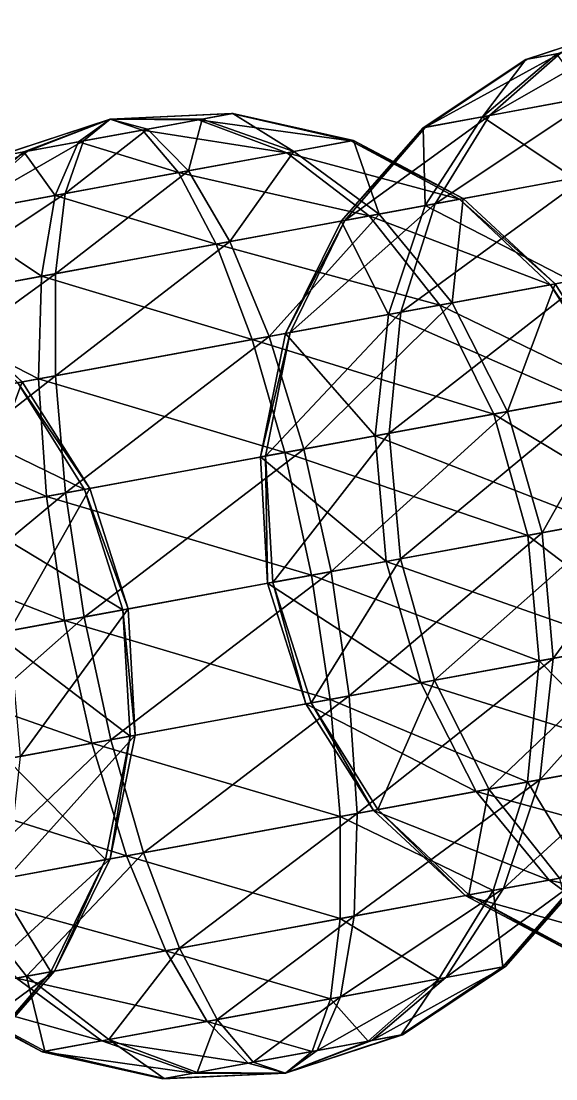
# Model space of a CAD drawing. Header units: metres. Extents: x -550 to 12, y -466 to 28.
# Drawn here: x -385.6 to -352.5, y -85.4 to -20 of the extents above; entities that cross this region are included whole.
import ezdxf

# ---------------------------------------------------------------- set-up
doc = ezdxf.new("R2010")
doc.units = ezdxf.units.M

msp = doc.modelspace()

# ---------------------------------------------------------------- linework, layer by layer
for points in [[(-352.48224, -21.998432, -1061.519), (-347.15402, -19.978275, -1066.8914), (-354.3854, -22.348743, -1065.0417), (-354.3853, -22.348644, -1065.0416)], [(-354.3854, -22.348743, -1065.0417), (-347.15402, -19.978275, -1066.8914), (-354.30133, -22.333267, -1069.06), (-354.30124, -22.333168, -1069.0599)], [(-354.30133, -22.333267, -1069.06), (-347.15402, -19.978275, -1066.8914), (-352.25256, -21.956154, -1072.4973), (-352.25247, -21.956055, -1072.4972)], [(-356.63354, -25.809912, -1077.7212), (-352.25256, -21.956154, -1072.4973), (-348.78806, -21.318447, -1074.4324), (-348.78796, -21.318348, -1074.4323)], [(-356.63354, -25.809912, -1077.7212), (-348.78806, -21.318447, -1074.4324), (-349.9406, -24.577957, -1081.4596), (-349.94052, -24.577858, -1081.4595)], [(-360.5915, -26.53844, -1071.0809), (-354.30133, -22.333267, -1069.06), (-352.25256, -21.956154, -1072.4973), (-352.25247, -21.956055, -1072.4972)], [(-360.5915, -26.53844, -1071.0809), (-352.25256, -21.956154, -1072.4973), (-356.63354, -25.809912, -1077.7212), (-356.63345, -25.809813, -1077.7211)], [(-350.54678, -24.689533, -1052.4883), (-352.48224, -21.998432, -1061.519), (-357.0773, -25.89159, -1056.5127), (-357.0772, -25.89149, -1056.5126)], [(-357.0773, -25.89159, -1056.5127), (-352.48224, -21.998432, -1061.519), (-354.3854, -22.348743, -1065.0417), (-354.3853, -22.348644, -1065.0416)], [(-360.7539, -26.568338, -1063.3181), (-354.3854, -22.348743, -1065.0417), (-354.30133, -22.333267, -1069.06), (-354.30124, -22.333168, -1069.0599)], [(-360.7539, -26.568338, -1063.3181), (-354.30133, -22.333267, -1069.06), (-360.5915, -26.53844, -1071.0809), (-360.5914, -26.538342, -1071.0808)], [(-357.0773, -25.89159, -1056.5127), (-354.3854, -22.348743, -1065.0417), (-360.7539, -26.568338, -1063.3181), (-360.7538, -26.56824, -1063.318)], [(-359.9984, -31.27693, -1082.207), (-356.63354, -25.809912, -1077.7212), (-349.9406, -24.577957, -1081.4596), (-349.94052, -24.577858, -1081.4595)], [(-359.9984, -31.27693, -1082.207), (-349.9406, -24.577957, -1081.4596), (-350.5332, -29.534683, -1087.4939), (-350.5331, -29.534584, -1087.4938)], [(-351.39044, -29.692474, -1046.5223), (-350.54678, -24.689533, -1052.4883), (-357.0773, -25.89159, -1056.5127), (-357.0772, -25.89149, -1056.5126)], [(-385.44513, -28.065838, -946.2947), (-380.1169, -26.045681, -951.66705), (-387.3483, -28.41615, -949.8174), (-387.3482, -28.41605, -949.81726)], [(-387.3483, -28.41615, -949.8174), (-380.1169, -26.045681, -951.66705), (-387.26422, -28.400673, -953.83575), (-387.26413, -28.400574, -953.83563)], [(-387.26422, -28.400673, -953.83575), (-380.1169, -26.045681, -951.66705), (-385.21545, -28.02356, -957.27295), (-385.21536, -28.02346, -957.2728)], [(-382.0647, -27.443607, -944.2115), (-380.1169, -26.045681, -951.66705), (-385.44513, -28.065838, -946.2947), (-385.44504, -28.065739, -946.29456)], [(-385.21545, -28.02356, -957.27295), (-380.1169, -26.045681, -951.66705), (-381.75095, -27.385853, -959.2081), (-381.75085, -27.385754, -959.208)], [(-378.11276, -26.716183, -944.126), (-380.1169, -26.045681, -951.66705), (-382.0647, -27.443607, -944.2115), (-382.0646, -27.443508, -944.21136)], [(-381.75095, -27.385853, -959.2081), (-380.1169, -26.045681, -951.66705), (-377.79898, -26.658428, -959.1226), (-377.7989, -26.658329, -959.1225)], [(-374.41855, -26.036198, -957.0394), (-380.1169, -26.045681, -951.66705), (-372.51538, -25.685886, -953.5167), (-372.5153, -25.685787, -953.5166)], [(-372.51538, -25.685886, -953.5167), (-380.1169, -26.045681, -951.66705), (-372.59946, -25.701363, -949.49835), (-372.59937, -25.701263, -949.4982)], [(-372.59946, -25.701363, -949.49835), (-380.1169, -26.045681, -951.66705), (-374.64825, -26.078476, -946.06116), (-374.64816, -26.078377, -946.06104)], [(-377.79898, -26.658428, -959.1226), (-380.1169, -26.045681, -951.66705), (-374.41855, -26.036198, -957.0394), (-374.41846, -26.036098, -957.0393)], [(-374.64825, -26.078476, -946.06116), (-380.1169, -26.045681, -951.66705), (-378.11276, -26.716183, -944.126), (-378.11267, -26.716084, -944.12585)], [(-369.1822, -28.119707, -940.8373), (-374.64825, -26.078476, -946.06116), (-378.11276, -26.716183, -944.126), (-378.11267, -26.716084, -944.12585)], [(-375.26895, -29.240086, -966.07007), (-377.79898, -26.658428, -959.1226), (-374.41855, -26.036198, -957.0394), (-374.41846, -26.036098, -957.0393)], [(-375.26895, -29.240086, -966.07007), (-374.41855, -26.036198, -957.0394), (-368.73843, -28.038029, -962.04565), (-368.73834, -28.03793, -962.04553)], [(-365.22424, -27.391178, -947.4775), (-372.59946, -25.701363, -949.49835), (-374.64825, -26.078476, -946.06116), (-374.64816, -26.078377, -946.06104)], [(-365.22424, -27.391178, -947.4775), (-374.64825, -26.078476, -946.06116), (-369.1822, -28.119707, -940.8373), (-369.1821, -28.119608, -940.83716)], [(-368.73843, -28.038029, -962.04565), (-374.41855, -26.036198, -957.0394), (-372.51538, -25.685886, -953.5167), (-372.5153, -25.685787, -953.5166)], [(-365.06183, -27.36128, -955.2403), (-372.51538, -25.685886, -953.5167), (-372.59946, -25.701363, -949.49835), (-372.59937, -25.701263, -949.4982)], [(-365.06183, -27.36128, -955.2403), (-372.59946, -25.701363, -949.49835), (-365.22424, -27.391178, -947.4775), (-365.22415, -27.391079, -947.47736)], [(-368.73843, -28.038029, -962.04565), (-372.51538, -25.685886, -953.5167), (-365.06183, -27.36128, -955.2403), (-365.06174, -27.361181, -955.2402)], [(-365.5958, -32.307228, -1072.8163), (-360.5915, -26.53844, -1071.0809), (-356.63354, -25.809912, -1077.7212), (-356.63345, -25.809813, -1077.7211)], [(-365.5958, -32.307228, -1072.8163), (-356.63354, -25.809912, -1077.7212), (-359.9984, -31.27693, -1082.207), (-359.99832, -31.27683, -1082.2069)], [(-360.62598, -31.39244, -1052.2137), (-357.0773, -25.89159, -1056.5127), (-360.7539, -26.568338, -1063.3181), (-360.7538, -26.56824, -1063.318)], [(-351.39044, -29.692474, -1046.5223), (-357.0773, -25.89159, -1056.5127), (-360.62598, -31.39244, -1052.2137), (-360.6259, -31.392342, -1052.2136)], [(-382.9035, -30.645363, -966.2352), (-381.75095, -27.385853, -959.2081), (-377.79898, -26.658428, -959.1226), (-377.7989, -26.658329, -959.1225)], [(-382.9035, -30.645363, -966.2352), (-377.79898, -26.658428, -959.1226), (-375.26895, -29.240086, -966.07007), (-375.26886, -29.239986, -966.06995)], [(-375.87512, -29.351662, -937.0989), (-378.11276, -26.716183, -944.126), (-382.0647, -27.443607, -944.2115), (-382.0646, -27.443508, -944.21136)], [(-369.1822, -28.119707, -940.8373), (-378.11276, -26.716183, -944.126), (-375.87512, -29.351662, -937.0989), (-375.87503, -29.351562, -937.09875)], [(-365.8255, -32.349503, -1061.838), (-360.7539, -26.568338, -1063.3181), (-360.5915, -26.53844, -1071.0809), (-360.5914, -26.538342, -1071.0808)], [(-365.8255, -32.349503, -1061.838), (-360.5915, -26.53844, -1071.0809), (-365.5958, -32.307228, -1072.8163), (-365.5957, -32.30713, -1072.8162)], [(-360.62598, -31.39244, -1052.2137), (-360.7539, -26.568338, -1063.3181), (-365.8255, -32.349503, -1061.838), (-365.8254, -32.349403, -1061.8379)], [(-389.59644, -31.877317, -962.4968), (-385.21545, -28.02356, -957.27295), (-381.75095, -27.385853, -959.2081), (-381.75085, -27.385754, -959.208)], [(-389.59644, -31.877317, -962.4968), (-381.75095, -27.385853, -959.2081), (-382.9035, -30.645363, -966.2352), (-382.9034, -30.645264, -966.2351)], [(-383.50967, -30.756939, -937.26404), (-382.0647, -27.443607, -944.2115), (-385.44513, -28.065838, -946.2947), (-385.44504, -28.065739, -946.29456)], [(-375.87512, -29.351662, -937.0989), (-382.0647, -27.443607, -944.2115), (-383.50967, -30.756939, -937.26404), (-383.50958, -30.75684, -937.2639)], [(-358.4938, -30.999975, -945.74207), (-365.22424, -27.391178, -947.4775), (-369.1822, -28.119707, -940.8373), (-369.1821, -28.119608, -940.83716)], [(-363.46365, -31.91476, -966.3446), (-368.73843, -28.038029, -962.04565), (-365.06183, -27.36128, -955.2403), (-365.06174, -27.361181, -955.2402)], [(-358.26413, -30.957697, -956.7204), (-365.06183, -27.36128, -955.2403), (-365.22424, -27.391178, -947.4775), (-365.22415, -27.391079, -947.47736)], [(-358.26413, -30.957697, -956.7204), (-365.22424, -27.391178, -947.4775), (-358.4938, -30.999975, -945.74207), (-358.4937, -30.999876, -945.74194)], [(-363.46365, -31.91476, -966.3446), (-365.06183, -27.36128, -955.2403), (-358.26413, -30.957697, -956.7204), (-358.26404, -30.957598, -956.7203)], [(-393.55438, -32.605846, -955.8566), (-387.26422, -28.400673, -953.83575), (-385.21545, -28.02356, -957.27295), (-385.21536, -28.02346, -957.2728)], [(-393.55438, -32.605846, -955.8566), (-385.21545, -28.02356, -957.27295), (-389.59644, -31.877317, -962.4968), (-389.59634, -31.877218, -962.4967)], [(-383.50967, -30.756939, -937.26404), (-385.44513, -28.065838, -946.2947), (-390.0402, -31.958996, -941.28845), (-390.0401, -31.958897, -941.2883)], [(-390.0402, -31.958996, -941.28845), (-385.44513, -28.065838, -946.2947), (-387.3483, -28.41615, -949.8174), (-387.3482, -28.41605, -949.81726)], [(-364.0912, -32.030273, -936.3514), (-369.1822, -28.119707, -940.8373), (-375.87512, -29.351662, -937.0989), (-375.87503, -29.351562, -937.09875)], [(-372.6992, -33.614727, -972.036), (-375.26895, -29.240086, -966.07007), (-368.73843, -28.038029, -962.04565), (-368.73834, -28.03793, -962.04553)], [(-372.6992, -33.614727, -972.036), (-368.73843, -28.038029, -962.04565), (-363.46365, -31.91476, -966.3446), (-363.46356, -31.914661, -966.3445)], [(-358.4938, -30.999975, -945.74207), (-369.1822, -28.119707, -940.8373), (-364.0912, -32.030273, -936.3514), (-364.0911, -32.030174, -936.35126)], [(-373.55643, -33.77252, -931.0645), (-375.87512, -29.351662, -937.0989), (-383.50967, -30.756939, -937.26404), (-383.50958, -30.75684, -937.2639)], [(-383.4961, -35.60209, -972.2696), (-382.9035, -30.645363, -966.2352), (-375.26895, -29.240086, -966.07007), (-375.26886, -29.239986, -966.06995)], [(-383.4961, -35.60209, -972.2696), (-375.26895, -29.240086, -966.07007), (-372.6992, -33.614727, -972.036), (-372.6991, -33.614628, -972.0359)], [(-375.26895, -29.240086, -966.07007), (-375.26895, -29.240086, -966.07007), (-382.9035, -30.645363, -966.2352), (-382.9034, -30.645264, -966.2351)], [(-364.0912, -32.030273, -936.3514), (-375.87512, -29.351662, -937.0989), (-373.55643, -33.77252, -931.0645), (-373.55634, -33.77242, -931.0644)], [(-362.1179, -37.984634, -1085.6492), (-359.9984, -31.27693, -1082.207), (-350.5332, -29.534683, -1087.4939), (-350.5331, -29.534584, -1087.4938)], [(-362.1179, -37.984634, -1085.6492), (-350.5332, -29.534683, -1087.4939), (-350.5254, -35.85083, -1092.1241), (-350.5253, -35.85073, -1092.124)], [(-351.5753, -36.044083, -1041.9446), (-351.39044, -29.692474, -1046.5223), (-360.62598, -31.39244, -1052.2137), (-360.6259, -31.392342, -1052.2136)], [(-392.9613, -37.344337, -966.9827), (-389.59644, -31.877317, -962.4968), (-382.9035, -30.645363, -966.2352), (-382.9034, -30.645264, -966.2351)], [(-392.9613, -37.344337, -966.9827), (-382.9035, -30.645363, -966.2352), (-383.4961, -35.60209, -972.2696), (-383.496, -35.60199, -972.2695)], [(-384.35333, -35.75988, -931.2981), (-383.50967, -30.756939, -937.26404), (-390.0402, -31.958996, -941.28845), (-390.0401, -31.958897, -941.2883)], [(-373.55643, -33.77252, -931.0645), (-383.50967, -30.756939, -937.26404), (-384.35333, -35.75988, -931.2981), (-384.35324, -35.75978, -931.298)], [(-368.97324, -39.246483, -1074.148), (-365.5958, -32.307228, -1072.8163), (-359.9984, -31.27693, -1082.207), (-359.99832, -31.27683, -1082.2069)], [(-368.97324, -39.246483, -1074.148), (-359.9984, -31.27693, -1082.207), (-362.1179, -37.984634, -1085.6492), (-362.1178, -37.984535, -1085.649)], [(-362.88647, -38.126106, -1048.915), (-360.62598, -31.39244, -1052.2137), (-365.8255, -32.349503, -1061.838), (-365.8254, -32.349403, -1061.8379)], [(-352.86688, -36.28182, -944.41046), (-358.4938, -30.999975, -945.74207), (-364.0912, -32.030273, -936.3514), (-364.0911, -32.030174, -936.35126)], [(-358.95364, -37.4022, -969.6433), (-363.46365, -31.91476, -966.3446), (-358.26413, -30.957697, -956.7204), (-358.26404, -30.957598, -956.7203)], [(-351.5753, -36.044083, -1041.9446), (-360.62598, -31.39244, -1052.2137), (-362.88647, -38.126106, -1048.915), (-362.88638, -38.126007, -1048.9149)], [(-358.95364, -37.4022, -969.6433), (-358.26413, -30.957697, -956.7204), (-352.58554, -36.230034, -957.8561), (-352.58545, -36.229935, -957.85596)], [(-352.58554, -36.230034, -957.8561), (-358.26413, -30.957697, -956.7204), (-358.4938, -30.999975, -945.74207), (-358.4937, -30.999876, -945.74194)], [(-352.58554, -36.230034, -957.8561), (-358.4938, -30.999975, -945.74207), (-352.86688, -36.28182, -944.41046), (-352.8668, -36.28172, -944.41034)], [(-384.35333, -35.75988, -931.2981), (-390.0402, -31.958996, -941.28845), (-393.58887, -37.459846, -936.9895), (-393.58878, -37.459747, -936.9894)], [(-359.72223, -37.54367, -932.9093), (-364.0912, -32.030273, -936.3514), (-373.55643, -33.77252, -931.0645), (-373.55634, -33.77242, -931.0644)], [(-370.26483, -39.484222, -976.61383), (-372.6992, -33.614727, -972.036), (-363.46365, -31.91476, -966.3446), (-363.46356, -31.914661, -966.3445)], [(-370.26483, -39.484222, -976.61383), (-363.46365, -31.91476, -966.3446), (-358.95364, -37.4022, -969.6433), (-358.95355, -37.4021, -969.6432)], [(-352.86688, -36.28182, -944.41046), (-364.0912, -32.030273, -936.3514), (-359.72223, -37.54367, -932.9093), (-359.72214, -37.54357, -932.9092)], [(-369.25455, -39.298267, -1060.7024), (-365.8255, -32.349503, -1061.838), (-365.5958, -32.307228, -1072.8163), (-365.5957, -32.30713, -1072.8162)], [(-369.25455, -39.298267, -1060.7024), (-365.5958, -32.307228, -1072.8163), (-368.97324, -39.246483, -1074.148), (-368.97314, -39.246384, -1074.1478)], [(-362.88647, -38.126106, -1048.915), (-365.8255, -32.349503, -1061.838), (-369.25455, -39.298267, -1060.7024), (-369.25446, -39.29817, -1060.7023)], [(-371.31473, -39.677475, -926.4342), (-373.55643, -33.77252, -931.0645), (-384.35333, -35.75988, -931.2981), (-384.35324, -35.75978, -931.298)], [(-383.48828, -41.918236, -976.8999), (-383.4961, -35.60209, -972.2696), (-372.6992, -33.614727, -972.036), (-372.6991, -33.614628, -972.0359)], [(-372.6992, -33.614727, -972.036), (-372.6992, -33.614727, -972.036), (-383.4961, -35.60209, -972.2696), (-383.496, -35.60199, -972.2695)], [(-383.48828, -41.918236, -976.8999), (-372.6992, -33.614727, -972.036), (-370.26483, -39.484222, -976.61383), (-370.26474, -39.484123, -976.6137)], [(-359.72223, -37.54367, -932.9093), (-373.55643, -33.77252, -931.0645), (-371.31473, -39.677475, -926.4342), (-371.31464, -39.677376, -926.4341)], [(-395.08078, -44.05204, -970.4248), (-392.9613, -37.344337, -966.9827), (-383.4961, -35.60209, -972.2696), (-383.496, -35.60199, -972.2695)], [(-395.08078, -44.05204, -970.4248), (-383.4961, -35.60209, -972.2696), (-383.48828, -41.918236, -976.8999), (-383.4882, -41.918137, -976.8998)], [(-384.53818, -42.11149, -926.7203), (-384.35333, -35.75988, -931.2981), (-393.58887, -37.459846, -936.9895), (-393.58878, -37.459747, -936.9894)], [(-371.31473, -39.677475, -926.4342), (-384.35333, -35.75988, -931.2981), (-384.53818, -42.11149, -926.7203), (-384.5381, -42.11139, -926.72015)], [(-362.84747, -45.475906, -1087.8129), (-362.1179, -37.984634, -1085.6492), (-350.5254, -35.85083, -1092.1241), (-350.5253, -35.85073, -1092.124)], [(-362.84747, -45.475906, -1087.8129), (-350.5254, -35.85083, -1092.1241), (-349.91772, -43.095955, -1095.0349), (-349.91763, -43.095856, -1095.0348)], [(-351.0887, -43.3115, -1039.0668), (-351.5753, -36.044083, -1041.9446), (-362.88647, -38.126106, -1048.915), (-362.88638, -38.126007, -1048.9149)], [(-348.72687, -42.876755, -943.5734), (-352.86688, -36.28182, -944.41046), (-359.72223, -37.54367, -932.9093), (-359.72214, -37.54357, -932.9092)], [(-355.51578, -44.126373, -971.717), (-358.95364, -37.4022, -969.6433), (-352.58554, -36.230034, -957.8561), (-352.58545, -36.229935, -957.85596)], [(-355.51578, -44.126373, -971.717), (-352.58554, -36.230034, -957.8561), (-348.41312, -42.819, -958.57), (-348.41302, -42.8189, -958.5699)], [(-348.41312, -42.819, -958.57), (-352.58554, -36.230034, -957.8561), (-352.86688, -36.28182, -944.41046), (-352.8668, -36.28172, -944.41034)], [(-348.41312, -42.819, -958.57), (-352.86688, -36.28182, -944.41046), (-348.72687, -42.876755, -943.5734), (-348.72678, -42.876656, -943.5733)], [(-391.91653, -43.469604, -854.41907), (-391.22702, -37.0251, -841.49615), (-385.54843, -42.29744, -842.63184), (-385.54834, -42.29734, -842.6317)], [(-385.54843, -42.29744, -842.63184), (-391.22702, -37.0251, -841.49615), (-391.4567, -37.067383, -830.5178), (-391.4566, -37.067284, -830.5177)], [(-385.54843, -42.29744, -842.63184), (-391.4567, -37.067383, -830.5178), (-385.82977, -42.349224, -829.1862), (-385.82968, -42.349125, -829.1861)], [(-384.53818, -42.11149, -926.7203), (-393.58887, -37.459846, -936.9895), (-395.84937, -44.193512, -933.6908), (-395.84927, -44.193413, -933.6907)], [(-356.37302, -44.284164, -930.7455), (-359.72223, -37.54367, -932.9093), (-371.31473, -39.677475, -926.4342), (-371.31464, -39.677376, -926.4341)], [(-368.13177, -46.44857, -979.4916), (-370.26483, -39.484222, -976.61383), (-358.95364, -37.4022, -969.6433), (-358.95355, -37.4021, -969.6432)], [(-368.13177, -46.44857, -979.4916), (-358.95364, -37.4022, -969.6433), (-355.51578, -44.126373, -971.717), (-355.5157, -44.126274, -971.71686)], [(-348.72687, -42.876755, -943.5734), (-359.72223, -37.54367, -932.9093), (-356.37302, -44.284164, -930.7455), (-356.37292, -44.284065, -930.74536)], [(-370.49362, -46.883316, -1074.985), (-368.97324, -39.246483, -1074.148), (-362.1179, -37.984634, -1085.6492), (-362.1178, -37.984535, -1085.649)], [(-370.49362, -46.883316, -1074.985), (-362.1179, -37.984634, -1085.6492), (-362.84747, -45.475906, -1087.8129), (-362.84738, -45.475807, -1087.8127)], [(-363.7047, -45.633698, -1046.8414), (-362.88647, -38.126106, -1048.915), (-369.25455, -39.298267, -1060.7024), (-369.25446, -39.29817, -1060.7023)], [(-351.0887, -43.3115, -1039.0668), (-362.88647, -38.126106, -1048.915), (-363.7047, -45.633698, -1046.8414), (-363.70462, -45.6336, -1046.8413)], [(-370.80737, -46.94107, -1059.9884), (-369.25455, -39.298267, -1060.7024), (-368.97324, -39.246483, -1074.148), (-368.97314, -39.246384, -1074.1478)], [(-370.80737, -46.94107, -1059.9884), (-368.97324, -39.246483, -1074.148), (-370.49362, -46.883316, -1074.985), (-370.49353, -46.883217, -1074.9849)], [(-369.30276, -46.664116, -923.5235), (-371.31473, -39.677475, -926.4342), (-384.53818, -42.11149, -926.7203), (-384.5381, -42.11139, -926.72015)], [(-382.8806, -49.16336, -979.8106), (-383.48828, -41.918236, -976.8999), (-370.26483, -39.484222, -976.61383), (-370.26474, -39.484123, -976.6137)], [(-370.26483, -39.484222, -976.61383), (-370.26483, -39.484222, -976.61383), (-383.48828, -41.918236, -976.8999), (-383.4882, -41.918137, -976.8998)], [(-382.8806, -49.16336, -979.8106), (-370.26483, -39.484222, -976.61383), (-368.13177, -46.44857, -979.4916), (-368.13168, -46.44847, -979.49146)], [(-356.37302, -44.284164, -930.7455), (-371.31473, -39.677475, -926.4342), (-369.30276, -46.664116, -923.5235), (-369.30267, -46.664017, -923.5234)], [(-363.7047, -45.633698, -1046.8414), (-369.25455, -39.298267, -1060.7024), (-370.80737, -46.94107, -1059.9884), (-370.80728, -46.94097, -1059.9883)], [(-384.0516, -49.378906, -923.8425), (-384.53818, -42.11149, -926.7203), (-395.84937, -44.193512, -933.6908), (-395.84927, -44.193413, -933.6907)], [(-395.81036, -51.543312, -972.5886), (-395.08078, -44.05204, -970.4248), (-383.48828, -41.918236, -976.8999), (-383.4882, -41.918137, -976.8998)], [(-395.81036, -51.543312, -972.5886), (-383.48828, -41.918236, -976.8999), (-382.8806, -49.16336, -979.8106), (-382.88052, -49.16326, -979.8105)], [(-381.68976, -48.94416, -828.3492), (-385.82977, -42.349224, -829.1862), (-392.68512, -43.611076, -817.68506), (-392.68503, -43.610977, -817.68494)], [(-388.47867, -50.19378, -856.49274), (-391.91653, -43.469604, -854.41907), (-385.54843, -42.29744, -842.63184), (-385.54834, -42.29734, -842.6317)], [(-388.47867, -50.19378, -856.49274), (-385.54843, -42.29744, -842.63184), (-381.376, -48.886406, -843.34576), (-381.37592, -48.886307, -843.34564)], [(-381.376, -48.886406, -843.34576), (-385.54843, -42.29744, -842.63184), (-385.82977, -42.349224, -829.1862), (-385.82968, -42.349125, -829.1861)], [(-381.376, -48.886406, -843.34576), (-385.82977, -42.349224, -829.1862), (-381.68976, -48.94416, -828.3492), (-381.68967, -48.94406, -828.34906)], [(-369.30276, -46.664116, -923.5235), (-384.53818, -42.11149, -926.7203), (-384.0516, -49.378906, -923.8425), (-384.0515, -49.378807, -923.8424)], [(-362.13748, -53.24023, -1088.5509), (-362.84747, -45.475906, -1087.8129), (-349.91772, -43.095955, -1095.0349), (-349.91763, -43.095856, -1095.0348)], [(-362.13748, -53.24023, -1088.5509), (-349.91772, -43.095955, -1095.0349), (-348.75162, -50.776325, -1096.0277), (-348.75153, -50.776226, -1096.0276)], [(-346.35596, -50.335358, -943.2879), (-348.72687, -42.876755, -943.5734), (-356.37302, -44.284164, -930.7455), (-356.37292, -44.284065, -930.74536)], [(-353.38434, -51.62906, -972.42426), (-355.51578, -44.126373, -971.717), (-348.41312, -42.819, -958.57), (-348.41302, -42.8189, -958.5699)], [(-353.38434, -51.62906, -972.42426), (-348.41312, -42.819, -958.57), (-346.03113, -50.275566, -958.81354), (-346.03104, -50.275467, -958.8134)], [(-381.68976, -48.94416, -828.3492), (-392.68512, -43.611076, -817.68506), (-389.3359, -50.35157, -815.52124), (-389.33582, -50.35147, -815.5211)], [(-349.96393, -50.999474, -1038.0853), (-351.0887, -43.3115, -1039.0668), (-363.7047, -45.633698, -1046.8414), (-363.70462, -45.6336, -1046.8413)], [(-384.0516, -49.378906, -923.8425), (-395.84937, -44.193512, -933.6908), (-396.6676, -51.701103, -931.6171), (-396.6675, -51.701004, -931.617)], [(-354.27182, -51.792416, -930.00745), (-356.37302, -44.284164, -930.7455), (-369.30276, -46.664116, -923.5235), (-369.30267, -46.664017, -923.5234)], [(-366.44537, -54.033176, -980.47314), (-368.13177, -46.44857, -979.4916), (-355.51578, -44.126373, -971.717), (-355.5157, -44.126274, -971.71686)], [(-366.44537, -54.033176, -980.47314), (-355.51578, -44.126373, -971.717), (-353.38434, -51.62906, -972.42426), (-353.38425, -51.62896, -972.42413)], [(-346.35596, -50.335358, -943.2879), (-356.37302, -44.284164, -930.7455), (-354.27182, -51.792416, -930.00745), (-354.27173, -51.792316, -930.0073)], [(-363.02496, -53.403587, -1046.1342), (-363.7047, -45.633698, -1046.8414), (-370.80737, -46.94107, -1059.9884), (-370.80728, -46.94097, -1059.9883)], [(-370.05334, -54.697292, -1075.2705), (-370.49362, -46.883316, -1074.985), (-362.84747, -45.475906, -1087.8129), (-362.84738, -45.475807, -1087.8127)], [(-370.05334, -54.697292, -1075.2705), (-362.84747, -45.475906, -1087.8129), (-362.13748, -53.24023, -1088.5509), (-362.1374, -53.24013, -1088.5508)], [(-349.96393, -50.999474, -1038.0853), (-363.7047, -45.633698, -1046.8414), (-363.02496, -53.403587, -1046.1342), (-363.02487, -53.40349, -1046.134)], [(-381.7145, -56.84373, -980.8034), (-382.8806, -49.16336, -979.8106), (-368.13177, -46.44857, -979.4916), (-368.13168, -46.44847, -979.49146)], [(-368.13177, -46.44857, -979.4916), (-368.13177, -46.44857, -979.4916), (-382.8806, -49.16336, -979.8106), (-382.88052, -49.16326, -979.8105)], [(-381.7145, -56.84373, -980.8034), (-368.13177, -46.44857, -979.4916), (-366.44537, -54.033176, -980.47314), (-366.44528, -54.033077, -980.473)], [(-367.65768, -54.256325, -922.5307), (-369.30276, -46.664116, -923.5235), (-384.0516, -49.378906, -923.8425), (-384.0515, -49.378807, -923.8424)], [(-370.37817, -54.757084, -1059.7449), (-370.80737, -46.94107, -1059.9884), (-370.49362, -46.883316, -1074.985), (-370.49353, -46.883217, -1074.9849)], [(-363.02496, -53.403587, -1046.1342), (-370.80737, -46.94107, -1059.9884), (-370.37817, -54.757084, -1059.7449), (-370.37808, -54.756985, -1059.7448)], [(-370.37817, -54.757084, -1059.7449), (-370.49362, -46.883316, -1074.985), (-370.05334, -54.697292, -1075.2705), (-370.05325, -54.697193, -1075.2704)], [(-354.27182, -51.792416, -930.00745), (-369.30276, -46.664116, -923.5235), (-367.65768, -54.256325, -922.5307), (-367.6576, -54.256226, -922.5306)], [(-379.31885, -56.402763, -828.06366), (-381.68976, -48.94416, -828.3492), (-389.3359, -50.35157, -815.52124), (-389.33582, -50.35147, -815.5211)], [(-386.34723, -57.696465, -857.2), (-388.47867, -50.19378, -856.49274), (-381.376, -48.886406, -843.34576), (-381.37592, -48.886307, -843.34564)], [(-386.34723, -57.696465, -857.2), (-381.376, -48.886406, -843.34576), (-378.99402, -56.34297, -843.5893), (-378.99393, -56.342873, -843.5892)], [(-378.99402, -56.34297, -843.5893), (-381.376, -48.886406, -843.34576), (-381.68976, -48.94416, -828.3492), (-381.68967, -48.94406, -828.34906)], [(-378.99402, -56.34297, -843.5893), (-381.68976, -48.94416, -828.3492), (-379.31885, -56.402763, -828.06366), (-379.31876, -56.402664, -828.06354)], [(-382.92682, -57.06688, -922.86096), (-384.0516, -49.378906, -923.8425), (-396.6676, -51.701103, -931.6171), (-396.6675, -51.701004, -931.617)], [(-395.10037, -59.307636, -973.32666), (-395.81036, -51.543312, -972.5886), (-382.8806, -49.16336, -979.8106), (-382.88052, -49.16326, -979.8105)], [(-395.10037, -59.307636, -973.32666), (-382.8806, -49.16336, -979.8106), (-381.7145, -56.84373, -980.8034), (-381.71442, -56.84363, -980.8033)], [(-367.65768, -54.256325, -922.5307), (-384.0516, -49.378906, -923.8425), (-382.92682, -57.06688, -922.86096), (-382.92673, -57.06678, -922.86084)], [(-379.31885, -56.402763, -828.06366), (-389.3359, -50.35157, -815.52124), (-387.2347, -57.85982, -814.7832), (-387.23462, -57.859722, -814.7831)], [(-345.91568, -58.14933, -943.5734), (-346.35596, -50.335358, -943.2879), (-354.27182, -51.792416, -930.00745), (-354.27173, -51.792316, -930.0073)], [(-352.7046, -59.39895, -971.717), (-353.38434, -51.62906, -972.42426), (-346.03113, -50.275566, -958.81354), (-346.03104, -50.275467, -958.8134)], [(-352.7046, -59.39895, -971.717), (-346.03113, -50.275566, -958.81354), (-345.60193, -58.09157, -958.57), (-345.60184, -58.091473, -958.5699)], [(-348.27753, -58.584072, -1039.0668), (-349.96393, -50.999474, -1038.0853), (-363.02496, -53.403587, -1046.1342), (-363.02487, -53.40349, -1046.134)], [(-360.0363, -60.74848, -1087.8129), (-362.13748, -53.24023, -1088.5509), (-348.75162, -50.776325, -1096.0277), (-348.75153, -50.776226, -1096.0276)], [(-360.0363, -60.74848, -1087.8129), (-348.75162, -50.776325, -1096.0277), (-347.10654, -58.36853, -1095.0349), (-347.10645, -58.36843, -1095.0348)], [(-365.3206, -61.721146, -979.4916), (-366.44537, -54.033176, -980.47314), (-353.38434, -51.62906, -972.42426), (-353.38425, -51.62896, -972.42413)], [(-365.3206, -61.721146, -979.4916), (-353.38434, -51.62906, -972.42426), (-352.7046, -59.39895, -971.717), (-352.7045, -59.39885, -971.71686)], [(-382.92682, -57.06688, -922.86096), (-396.6676, -51.701103, -931.6171), (-395.98785, -59.470993, -930.90985), (-395.98776, -59.470894, -930.9097)], [(-353.56183, -59.55674, -930.7455), (-354.27182, -51.792416, -930.00745), (-367.65768, -54.256325, -922.5307), (-367.6576, -54.256226, -922.5306)], [(-345.91568, -58.14933, -943.5734), (-354.27182, -51.792416, -930.00745), (-353.56183, -59.55674, -930.7455), (-353.56174, -59.55664, -930.74536)], [(-360.89352, -60.90627, -1046.8414), (-363.02496, -53.403587, -1046.1342), (-370.37817, -54.757084, -1059.7449), (-370.37808, -54.756985, -1059.7448)], [(-367.68243, -62.15589, -1074.985), (-370.05334, -54.697292, -1075.2705), (-362.13748, -53.24023, -1088.5509), (-362.1374, -53.24013, -1088.5508)], [(-367.68243, -62.15589, -1074.985), (-362.13748, -53.24023, -1088.5509), (-360.0363, -60.74848, -1087.8129), (-360.0362, -60.748383, -1087.8127)], [(-348.27753, -58.584072, -1039.0668), (-363.02496, -53.403587, -1046.1342), (-360.89352, -60.90627, -1046.8414), (-360.89343, -60.90617, -1046.8413)], [(-366.49158, -61.93669, -923.5235), (-367.65768, -54.256325, -922.5307), (-382.92682, -57.06688, -922.86096), (-382.92673, -57.06678, -922.86084)], [(-380.06943, -64.435936, -979.8106), (-381.7145, -56.84373, -980.8034), (-366.44537, -54.033176, -980.47314), (-366.44528, -54.033077, -980.473)], [(-366.44537, -54.033176, -980.47314), (-366.44537, -54.033176, -980.47314), (-381.7145, -56.84373, -980.8034), (-381.71442, -56.84363, -980.8033)], [(-380.06943, -64.435936, -979.8106), (-366.44537, -54.033176, -980.47314), (-365.3206, -61.721146, -979.4916), (-365.3205, -61.721046, -979.49146)], [(-353.56183, -59.55674, -930.7455), (-367.65768, -54.256325, -922.5307), (-366.49158, -61.93669, -923.5235), (-366.4915, -61.936592, -923.5234)], [(-367.9962, -62.213646, -1059.9884), (-370.37817, -54.757084, -1059.7449), (-370.05334, -54.697292, -1075.2705), (-370.05325, -54.697193, -1075.2704)], [(-360.89352, -60.90627, -1046.8414), (-370.37817, -54.757084, -1059.7449), (-367.9962, -62.213646, -1059.9884), (-367.9961, -62.213547, -1059.9883)], [(-367.9962, -62.213646, -1059.9884), (-370.05334, -54.697292, -1075.2705), (-367.68243, -62.15589, -1074.985), (-367.68234, -62.155792, -1074.9849)], [(-392.99918, -66.81589, -972.5886), (-395.10037, -59.307636, -973.32666), (-381.7145, -56.84373, -980.8034), (-381.71442, -56.84363, -980.8033)], [(-392.99918, -66.81589, -972.5886), (-381.7145, -56.84373, -980.8034), (-380.06943, -64.435936, -979.8106), (-380.06934, -64.43584, -979.8105)], [(-378.87857, -64.216736, -828.3492), (-379.31885, -56.402763, -828.06366), (-387.2347, -57.85982, -814.7832), (-387.23462, -57.859722, -814.7831)], [(-385.66748, -65.466354, -856.49274), (-386.34723, -57.696465, -857.2), (-378.99402, -56.34297, -843.5893), (-378.99393, -56.342873, -843.5892)], [(-385.66748, -65.466354, -856.49274), (-378.99402, -56.34297, -843.5893), (-378.56482, -64.15898, -843.34576), (-378.56473, -64.15888, -843.34564)], [(-378.56482, -64.15898, -843.34576), (-378.99402, -56.34297, -843.5893), (-379.31885, -56.402763, -828.06366), (-379.31876, -56.402664, -828.06354)], [(-378.56482, -64.15898, -843.34576), (-379.31885, -56.402763, -828.06366), (-378.87857, -64.216736, -828.3492), (-378.87848, -64.21664, -828.34906)], [(-381.24042, -64.65148, -923.8425), (-382.92682, -57.06688, -922.86096), (-395.98785, -59.470993, -930.90985), (-395.98776, -59.470894, -930.9097)], [(-366.49158, -61.93669, -923.5235), (-382.92682, -57.06688, -922.86096), (-381.24042, -64.65148, -923.8425), (-381.24033, -64.65138, -923.8424)], [(-378.87857, -64.216736, -828.3492), (-387.2347, -57.85982, -814.7832), (-386.52472, -65.624146, -815.52124), (-386.52463, -65.62405, -815.5211)], [(-347.43607, -65.78616, -944.41046), (-345.91568, -58.14933, -943.5734), (-353.56183, -59.55674, -930.7455), (-353.56174, -59.55664, -930.74536)], [(-353.52283, -66.90654, -969.6433), (-352.7046, -59.39895, -971.717), (-345.60193, -58.09157, -958.57), (-345.60184, -58.091473, -958.5699)], [(-353.52283, -66.90654, -969.6433), (-345.60193, -58.09157, -958.57), (-347.15475, -65.73438, -957.8561), (-347.15466, -65.73428, -957.85596)], [(-346.14447, -65.54843, -1041.9446), (-348.27753, -58.584072, -1039.0668), (-360.89352, -60.90627, -1046.8414), (-360.89343, -60.90617, -1046.8413)], [(-356.68707, -67.48898, -1085.6492), (-360.0363, -60.74848, -1087.8129), (-347.10654, -58.36853, -1095.0349), (-347.10645, -58.36843, -1095.0348)], [(-356.68707, -67.48898, -1085.6492), (-347.10654, -58.36853, -1095.0349), (-345.09457, -65.35517, -1092.1241), (-345.09448, -65.35507, -1092.124)], [(-381.24042, -64.65148, -923.8425), (-395.98785, -59.470993, -930.90985), (-393.8564, -66.97368, -931.6171), (-393.85632, -66.97358, -931.617)], [(-364.834, -68.98857, -976.61383), (-365.3206, -61.721146, -979.4916), (-352.7046, -59.39895, -971.717), (-352.7045, -59.39885, -971.71686)], [(-364.834, -68.98857, -976.61383), (-352.7046, -59.39895, -971.717), (-353.52283, -66.90654, -969.6433), (-353.52274, -66.90644, -969.6432)], [(-354.2914, -67.04801, -932.9093), (-353.56183, -59.55674, -930.7455), (-366.49158, -61.93669, -923.5235), (-366.4915, -61.936592, -923.5234)], [(-347.43607, -65.78616, -944.41046), (-353.56183, -59.55674, -930.7455), (-354.2914, -67.04801, -932.9093), (-354.29132, -67.04791, -932.9092)], [(-363.54242, -68.75083, -1074.148), (-367.68243, -62.15589, -1074.985), (-360.0363, -60.74848, -1087.8129), (-360.0362, -60.748383, -1087.8127)], [(-363.54242, -68.75083, -1074.148), (-360.0363, -60.74848, -1087.8129), (-356.68707, -67.48898, -1085.6492), (-356.68698, -67.488884, -1085.649)], [(-357.45566, -67.63045, -1048.915), (-360.89352, -60.90627, -1046.8414), (-367.9962, -62.213646, -1059.9884), (-367.9961, -62.213547, -1059.9883)], [(-346.14447, -65.54843, -1041.9446), (-360.89352, -60.90627, -1046.8414), (-357.45566, -67.63045, -1048.915), (-357.45557, -67.63035, -1048.9149)], [(-365.8839, -69.18182, -926.4342), (-366.49158, -61.93669, -923.5235), (-381.24042, -64.65148, -923.8425), (-381.24033, -64.65138, -923.8424)], [(-378.05746, -71.42258, -976.8999), (-380.06943, -64.435936, -979.8106), (-365.3206, -61.721146, -979.4916), (-365.3205, -61.721046, -979.49146)], [(-365.3206, -61.721146, -979.4916), (-365.3206, -61.721146, -979.4916), (-380.06943, -64.435936, -979.8106), (-380.06934, -64.43584, -979.8105)], [(-378.05746, -71.42258, -976.8999), (-365.3206, -61.721146, -979.4916), (-364.834, -68.98857, -976.61383), (-364.83392, -68.98847, -976.6137)], [(-363.82373, -68.80261, -1060.7024), (-367.9962, -62.213646, -1059.9884), (-367.68243, -62.15589, -1074.985), (-367.68234, -62.155792, -1074.9849)], [(-363.82373, -68.80261, -1060.7024), (-367.68243, -62.15589, -1074.985), (-363.54242, -68.75083, -1074.148), (-363.54233, -68.75073, -1074.1478)], [(-354.2914, -67.04801, -932.9093), (-366.49158, -61.93669, -923.5235), (-365.8839, -69.18182, -926.4342), (-365.88382, -69.181725, -926.4341)], [(-357.45566, -67.63045, -1048.915), (-367.9962, -62.213646, -1059.9884), (-363.82373, -68.80261, -1060.7024), (-363.82364, -68.80251, -1060.7023)], [(-379.10736, -71.61583, -926.7203), (-381.24042, -64.65148, -923.8425), (-393.8564, -66.97368, -931.6171), (-393.85632, -66.97358, -931.617)], [(-389.64996, -73.55638, -970.4248), (-392.99918, -66.81589, -972.5886), (-380.06943, -64.435936, -979.8106), (-380.06934, -64.43584, -979.8105)], [(-389.64996, -73.55638, -970.4248), (-380.06943, -64.435936, -979.8106), (-378.05746, -71.42258, -976.8999), (-378.05737, -71.42248, -976.8998)], [(-380.39896, -71.85357, -829.1862), (-378.87857, -64.216736, -828.3492), (-386.52472, -65.624146, -815.52124), (-386.52463, -65.62405, -815.5211)], [(-386.48572, -72.97395, -854.41907), (-385.66748, -65.466354, -856.49274), (-378.56482, -64.15898, -843.34576), (-378.56473, -64.15888, -843.34564)], [(-386.48572, -72.97395, -854.41907), (-378.56482, -64.15898, -843.34576), (-380.11765, -71.80179, -842.63184), (-380.11755, -71.80169, -842.6317)], [(-365.8839, -69.18182, -926.4342), (-381.24042, -64.65148, -923.8425), (-379.10736, -71.61583, -926.7203), (-379.10727, -71.61573, -926.72015)], [(-380.11765, -71.80179, -842.63184), (-378.87857, -64.216736, -828.3492), (-380.39896, -71.85357, -829.1862), (-380.39886, -71.85347, -829.1861)], [(-380.11765, -71.80179, -842.63184), (-378.56482, -64.15898, -843.34576), (-378.87857, -64.216736, -828.3492), (-378.87848, -64.21664, -828.34906)], [(-352.3181, -73.00237, -1082.207), (-356.68707, -67.48898, -1085.6492), (-345.09457, -65.35517, -1092.1241), (-345.09448, -65.35507, -1092.124)], [(-380.39896, -71.85357, -829.1862), (-386.52472, -65.624146, -815.52124), (-387.2543, -73.11542, -817.68506), (-387.2542, -73.11532, -817.68494)], [(-343.7101, -71.41792, -1046.5223), (-346.14447, -65.54843, -1041.9446), (-357.45566, -67.63045, -1048.915), (-357.45557, -67.63035, -1048.9149)], [(-355.78333, -73.640205, -966.3446), (-353.52283, -66.90654, -969.6433), (-347.15475, -65.73438, -957.8561), (-347.15466, -65.73428, -957.85596)], [(-355.78333, -73.640205, -966.3446), (-347.15475, -65.73438, -957.8561), (-350.5838, -72.68314, -956.7204), (-350.5837, -72.683044, -956.7203)], [(-350.8135, -72.72542, -945.74207), (-347.43607, -65.78616, -944.41046), (-354.2914, -67.04801, -932.9093), (-354.29132, -67.04791, -932.9092)], [(-379.10736, -71.61583, -926.7203), (-393.8564, -66.97368, -931.6171), (-390.41855, -73.69786, -933.6908), (-390.41846, -73.69776, -933.6907)], [(-356.4109, -73.755714, -936.3514), (-354.2914, -67.04801, -932.9093), (-365.8839, -69.18182, -926.4342), (-365.88382, -69.181725, -926.4341)], [(-365.01886, -75.34017, -972.036), (-364.834, -68.98857, -976.61383), (-353.52283, -66.90654, -969.6433), (-353.52274, -66.90644, -969.6432)], [(-365.01886, -75.34017, -972.036), (-353.52283, -66.90654, -969.6433), (-355.78333, -73.640205, -966.3446), (-355.78323, -73.64011, -966.3445)], [(-350.8135, -72.72542, -945.74207), (-354.2914, -67.04801, -932.9093), (-356.4109, -73.755714, -936.3514), (-356.4108, -73.755615, -936.35126)], [(-352.94565, -73.11789, -1052.2137), (-357.45566, -67.63045, -1048.915), (-363.82373, -68.80261, -1060.7024), (-363.82364, -68.80251, -1060.7023)], [(-357.9155, -74.03267, -1072.8163), (-363.54242, -68.75083, -1074.148), (-356.68707, -67.48898, -1085.6492), (-356.68698, -67.488884, -1085.649)], [(-357.9155, -74.03267, -1072.8163), (-356.68707, -67.48898, -1085.6492), (-352.3181, -73.00237, -1082.207), (-352.31802, -73.00227, -1082.2069)], [(-343.7101, -71.41792, -1046.5223), (-357.45566, -67.63045, -1048.915), (-352.94565, -73.11789, -1052.2137), (-352.94556, -73.11779, -1052.2136)], [(-365.8761, -75.49796, -931.0645), (-365.8839, -69.18182, -926.4342), (-379.10736, -71.61583, -926.7203), (-379.10727, -71.61573, -926.72015)], [(-375.81577, -77.32753, -972.2696), (-378.05746, -71.42258, -976.8999), (-364.834, -68.98857, -976.61383), (-364.83392, -68.98847, -976.6137)], [(-364.834, -68.98857, -976.61383), (-364.834, -68.98857, -976.61383), (-378.05746, -71.42258, -976.8999), (-378.05737, -71.42248, -976.8998)], [(-375.81577, -77.32753, -972.2696), (-364.834, -68.98857, -976.61383), (-365.01886, -75.34017, -972.036), (-365.01877, -75.34007, -972.0359)], [(-356.4109, -73.755714, -936.3514), (-365.8839, -69.18182, -926.4342), (-365.8761, -75.49796, -931.0645), (-365.876, -75.49786, -931.0644)], [(-358.14517, -74.07495, -1061.838), (-363.82373, -68.80261, -1060.7024), (-363.54242, -68.75083, -1074.148), (-363.54233, -68.75073, -1074.1478)], [(-352.94565, -73.11789, -1052.2137), (-363.82373, -68.80261, -1060.7024), (-358.14517, -74.07495, -1061.838), (-358.14508, -74.07485, -1061.8379)], [(-358.14517, -74.07495, -1061.838), (-363.54242, -68.75083, -1074.148), (-357.9155, -74.03267, -1072.8163), (-357.9154, -74.03257, -1072.8162)], [(-376.673, -77.48532, -931.2981), (-379.10736, -71.61583, -926.7203), (-390.41855, -73.69786, -933.6908), (-390.41846, -73.69776, -933.6907)], [(-385.281, -79.06978, -966.9827), (-389.64996, -73.55638, -970.4248), (-378.05746, -71.42258, -976.8999), (-378.05737, -71.42248, -976.8998)], [(-388.74622, -79.70761, -851.12036), (-386.48572, -72.97395, -854.41907), (-380.11765, -71.80179, -842.63184), (-380.11755, -71.80169, -842.6317)], [(-388.74622, -79.70761, -851.12036), (-380.11765, -71.80179, -842.63184), (-383.5467, -78.75055, -841.49615), (-383.5466, -78.75045, -841.49603)], [(-383.7764, -78.79282, -830.5178), (-380.39896, -71.85357, -829.1862), (-387.2543, -73.11542, -817.68506), (-387.2542, -73.11532, -817.68494)], [(-385.281, -79.06978, -966.9827), (-378.05746, -71.42258, -976.8999), (-375.81577, -77.32753, -972.2696), (-375.81567, -77.32743, -972.2695)], [(-383.5467, -78.75055, -841.49615), (-380.39896, -71.85357, -829.1862), (-383.7764, -78.79282, -830.5178), (-383.7763, -78.792725, -830.5177)], [(-383.5467, -78.75055, -841.49615), (-380.11765, -71.80179, -842.63184), (-380.39896, -71.85357, -829.1862), (-380.39886, -71.85347, -829.1861)], [(-365.8761, -75.49796, -931.0645), (-379.10736, -71.61583, -926.7203), (-376.673, -77.48532, -931.2981), (-376.6729, -77.48522, -931.298)], [(-341.14035, -75.79256, -1052.4883), (-343.7101, -71.41792, -1046.5223), (-352.94565, -73.11789, -1052.2137), (-352.94556, -73.11779, -1052.2136)], [(-383.7764, -78.79282, -830.5178), (-387.2543, -73.11542, -817.68506), (-389.37378, -79.82312, -821.12714), (-389.3737, -79.82302, -821.127)], [(-359.332, -79.14105, -962.04565), (-355.78333, -73.640205, -966.3446), (-350.5838, -72.68314, -956.7204), (-350.5837, -72.683044, -956.7203)], [(-359.332, -79.14105, -962.04565), (-350.5838, -72.68314, -956.7204), (-355.6554, -78.46431, -955.2403), (-355.6553, -78.46421, -955.2402)], [(-347.67087, -76.99461, -1056.5127), (-352.94565, -73.11789, -1052.2137), (-358.14517, -74.07495, -1061.838), (-358.14508, -74.07485, -1061.8379)], [(-351.18506, -77.641464, -1071.0809), (-357.9155, -74.03267, -1072.8163), (-352.3181, -73.00237, -1082.207), (-352.31802, -73.00227, -1082.2069)], [(-355.8178, -78.4942, -947.4775), (-350.8135, -72.72542, -945.74207), (-356.4109, -73.755714, -936.3514), (-356.4108, -73.755615, -936.35126)], [(-355.6554, -78.46431, -955.2403), (-350.8135, -72.72542, -945.74207), (-355.8178, -78.4942, -947.4775), (-355.81772, -78.4941, -947.47736)], [(-355.6554, -78.46431, -955.2403), (-350.5838, -72.68314, -956.7204), (-350.8135, -72.72542, -945.74207), (-350.81342, -72.72532, -945.74194)], [(-341.14035, -75.79256, -1052.4883), (-352.94565, -73.11789, -1052.2137), (-347.67087, -76.99461, -1056.5127), (-347.67078, -76.994514, -1056.5126)], [(-390.8784, -80.100075, -957.59204), (-389.64996, -73.55638, -970.4248), (-385.281, -79.06978, -966.9827), (-385.2809, -79.06968, -966.9826)], [(-376.673, -77.48532, -931.2981), (-390.41855, -73.69786, -933.6908), (-385.90854, -79.18529, -936.9895), (-385.90845, -79.18519, -936.9894)], [(-359.77576, -79.22273, -940.8373), (-356.4109, -73.755714, -936.3514), (-365.8761, -75.49796, -931.0645), (-365.876, -75.49786, -931.0644)], [(-365.86252, -80.34311, -966.07007), (-365.01886, -75.34017, -972.036), (-355.78333, -73.640205, -966.3446), (-355.78323, -73.64011, -966.3445)], [(-365.86252, -80.34311, -966.07007), (-355.78333, -73.640205, -966.3446), (-359.332, -79.14105, -962.04565), (-359.3319, -79.14095, -962.04553)], [(-355.8178, -78.4942, -947.4775), (-356.4109, -73.755714, -936.3514), (-359.77576, -79.22273, -940.8373), (-359.77567, -79.22263, -940.83716)], [(-351.34747, -77.671364, -1063.3181), (-358.14517, -74.07495, -1061.838), (-357.9155, -74.03267, -1072.8163), (-357.9154, -74.03257, -1072.8162)], [(-347.67087, -76.99461, -1056.5127), (-358.14517, -74.07495, -1061.838), (-351.34747, -77.671364, -1063.3181), (-351.34738, -77.671265, -1063.318)], [(-351.34747, -77.671364, -1063.3181), (-357.9155, -74.03267, -1072.8163), (-351.18506, -77.641464, -1071.0809), (-351.18497, -77.641365, -1071.0808)], [(-366.4687, -80.45469, -937.0989), (-365.8761, -75.49796, -931.0645), (-376.673, -77.48532, -931.2981), (-376.6729, -77.48522, -931.298)], [(-373.4971, -81.74839, -966.2352), (-375.81577, -77.32753, -972.2696), (-365.01886, -75.34017, -972.036), (-365.01877, -75.34007, -972.0359)], [(-365.01886, -75.34017, -972.036), (-365.01886, -75.34017, -972.036), (-375.81577, -77.32753, -972.2696), (-375.81567, -77.32743, -972.2695)], [(-373.4971, -81.74839, -966.2352), (-365.01886, -75.34017, -972.036), (-365.86252, -80.34311, -966.07007), (-365.86243, -80.34301, -966.06995)], [(-359.77576, -79.22273, -940.8373), (-365.8761, -75.49796, -931.0645), (-366.4687, -80.45469, -937.0989), (-366.4686, -80.45459, -937.09875)], [(-374.10324, -81.85997, -937.26404), (-376.673, -77.48532, -931.2981), (-385.90854, -79.18529, -936.9895), (-385.90845, -79.18519, -936.9894)], [(-380.19, -82.98035, -962.4968), (-385.281, -79.06978, -966.9827), (-375.81577, -77.32753, -972.2696), (-375.81567, -77.32743, -972.2695)], [(-380.19, -82.98035, -962.4968), (-375.81577, -77.32753, -972.2696), (-373.4971, -81.74839, -966.2352), (-373.497, -81.74829, -966.2351)], [(-366.4687, -80.45469, -937.0989), (-376.673, -77.48532, -931.2981), (-374.10324, -81.85997, -937.26404), (-374.10315, -81.85987, -937.2639)], [(-363.92703, -83.03421, -957.0394), (-359.332, -79.14105, -962.04565), (-355.6554, -78.46431, -955.2403), (-355.6553, -78.46421, -955.2402)], [(-363.92703, -83.03421, -957.0394), (-355.6554, -78.46431, -955.2403), (-362.0239, -82.6839, -953.5167), (-362.0238, -82.6838, -953.5166)], [(-362.0239, -82.6839, -953.5167), (-355.8178, -78.4942, -947.4775), (-362.10797, -82.69938, -949.49835), (-362.10788, -82.69928, -949.4982)], [(-362.10797, -82.69938, -949.49835), (-355.8178, -78.4942, -947.4775), (-359.77576, -79.22273, -940.8373), (-359.77567, -79.22263, -940.83716)], [(-362.0239, -82.6839, -953.5167), (-355.6554, -78.46431, -955.2403), (-355.8178, -78.4942, -947.4775), (-355.81772, -78.4941, -947.47736)], [(-392.2949, -85.208466, -846.8214), (-388.74622, -79.70761, -851.12036), (-383.5467, -78.75055, -841.49615), (-383.5466, -78.75045, -841.49603)], [(-392.2949, -85.208466, -846.8214), (-383.5467, -78.75055, -841.49615), (-388.6183, -84.531715, -840.01605), (-388.6182, -84.53162, -840.0159)], [(-384.14795, -83.70888, -955.8566), (-390.8784, -80.100075, -957.59204), (-385.281, -79.06978, -966.9827), (-385.2809, -79.06968, -966.9826)], [(-388.7807, -84.561615, -832.25323), (-383.7764, -78.79282, -830.5178), (-389.37378, -79.82312, -821.12714), (-389.3737, -79.82302, -821.127)], [(-388.6183, -84.531715, -840.01605), (-383.7764, -78.79282, -830.5178), (-388.7807, -84.561615, -832.25323), (-388.7806, -84.561516, -832.2531)], [(-388.6183, -84.531715, -840.01605), (-383.5467, -78.75055, -841.49615), (-383.7764, -78.79282, -830.5178), (-383.7763, -78.792725, -830.5177)], [(-384.14795, -83.70888, -955.8566), (-385.281, -79.06978, -966.9827), (-380.19, -82.98035, -962.4968), (-380.1899, -82.98025, -962.4967)], [(-367.3075, -83.65645, -959.1226), (-365.86252, -80.34311, -966.07007), (-359.332, -79.14105, -962.04565), (-359.3319, -79.14095, -962.04553)], [(-367.3075, -83.65645, -959.1226), (-359.332, -79.14105, -962.04565), (-363.92703, -83.03421, -957.0394), (-363.92694, -83.03411, -957.0393)], [(-380.63376, -83.06203, -941.28845), (-385.90854, -79.18529, -936.9895), (-391.10806, -80.14236, -946.6137), (-391.10797, -80.14226, -946.6136)], [(-374.10324, -81.85997, -937.26404), (-385.90854, -79.18529, -936.9895), (-380.63376, -83.06203, -941.28845), (-380.63367, -83.06193, -941.2883)], [(-364.15674, -83.07649, -946.06116), (-359.77576, -79.22273, -940.8373), (-366.4687, -80.45469, -937.0989), (-366.4686, -80.45459, -937.09875)], [(-362.10797, -82.69938, -949.49835), (-359.77576, -79.22273, -940.8373), (-364.15674, -83.07649, -946.06116), (-364.15665, -83.07639, -946.06104)], [(-384.31036, -83.73877, -948.0938), (-391.10806, -80.14236, -946.6137), (-390.8784, -80.100075, -957.59204), (-390.8783, -80.099976, -957.5919)], [(-380.63376, -83.06203, -941.28845), (-391.10806, -80.14236, -946.6137), (-384.31036, -83.73877, -948.0938), (-384.31027, -83.73867, -948.0937)], [(-384.31036, -83.73877, -948.0938), (-390.8784, -80.100075, -957.59204), (-384.14795, -83.70888, -955.8566), (-384.14786, -83.70878, -955.8565)], [(-367.62125, -83.7142, -944.126), (-366.4687, -80.45469, -937.0989), (-374.10324, -81.85997, -937.26404), (-374.10315, -81.85987, -937.2639)], [(-371.25943, -84.383865, -959.2081), (-373.4971, -81.74839, -966.2352), (-365.86252, -80.34311, -966.07007), (-365.86243, -80.34301, -966.06995)], [(-365.86252, -80.34311, -966.07007), (-365.86252, -80.34311, -966.07007), (-373.4971, -81.74839, -966.2352), (-373.497, -81.74829, -966.2351)], [(-371.25943, -84.383865, -959.2081), (-365.86252, -80.34311, -966.07007), (-367.3075, -83.65645, -959.1226), (-367.3074, -83.65635, -959.1225)], [(-364.15674, -83.07649, -946.06116), (-366.4687, -80.45469, -937.0989), (-367.62125, -83.7142, -944.126), (-367.62115, -83.7141, -944.12585)], [(-374.72394, -85.021576, -957.27295), (-380.19, -82.98035, -962.4968), (-373.4971, -81.74839, -966.2352), (-373.497, -81.74829, -966.2351)], [(-374.72394, -85.021576, -957.27295), (-373.4971, -81.74839, -966.2352), (-371.25943, -84.383865, -959.2081), (-371.25934, -84.383766, -959.208)], [(-371.5732, -84.44162, -944.2115), (-374.10324, -81.85997, -937.26404), (-380.63376, -83.06203, -941.28845), (-380.63367, -83.06193, -941.2883)], [(-367.62125, -83.7142, -944.126), (-374.10324, -81.85997, -937.26404), (-371.5732, -84.44162, -944.2115), (-371.57312, -84.44152, -944.21136)], [(-374.95364, -85.06386, -946.2947), (-380.63376, -83.06203, -941.28845), (-384.31036, -83.73877, -948.0938), (-384.31027, -83.73867, -948.0937)], [(-376.77274, -85.39869, -953.83575), (-384.14795, -83.70888, -955.8566), (-380.19, -82.98035, -962.4968), (-380.1899, -82.98025, -962.4967)], [(-371.5732, -84.44162, -944.2115), (-380.63376, -83.06203, -941.28845), (-374.95364, -85.06386, -946.2947), (-374.95355, -85.06376, -946.29456)], [(-376.77274, -85.39869, -953.83575), (-380.19, -82.98035, -962.4968), (-374.72394, -85.021576, -957.27295), (-374.72385, -85.02148, -957.2728)], [(-369.25528, -85.05437, -951.66705), (-363.92703, -83.03421, -957.0394), (-362.0239, -82.6839, -953.5167), (-362.0238, -82.6838, -953.5166)], [(-369.25528, -85.05437, -951.66705), (-362.0239, -82.6839, -953.5167), (-362.10797, -82.69938, -949.49835), (-362.10788, -82.69928, -949.4982)], [(-369.25528, -85.05437, -951.66705), (-362.10797, -82.69938, -949.49835), (-364.15674, -83.07649, -946.06116), (-364.15665, -83.07639, -946.06104)], [(-369.25528, -85.05437, -951.66705), (-367.3075, -83.65645, -959.1226), (-363.92703, -83.03421, -957.0394), (-363.92694, -83.03411, -957.0393)], [(-369.25528, -85.05437, -951.66705), (-364.15674, -83.07649, -946.06116), (-367.62125, -83.7142, -944.126), (-367.62115, -83.7141, -944.12585)], [(-376.8568, -85.41417, -949.8174), (-384.31036, -83.73877, -948.0938), (-384.14795, -83.70888, -955.8566), (-384.14786, -83.70878, -955.8565)], [(-374.95364, -85.06386, -946.2947), (-384.31036, -83.73877, -948.0938), (-376.8568, -85.41417, -949.8174), (-376.85672, -85.41407, -949.81726)], [(-376.8568, -85.41417, -949.8174), (-384.14795, -83.70888, -955.8566), (-376.77274, -85.39869, -953.83575), (-376.77264, -85.39859, -953.83563)], [(-369.25528, -85.05437, -951.66705), (-367.62125, -83.7142, -944.126), (-371.5732, -84.44162, -944.2115), (-371.57312, -84.44152, -944.21136)], [(-369.25528, -85.05437, -951.66705), (-371.25943, -84.383865, -959.2081), (-367.3075, -83.65645, -959.1226), (-367.3074, -83.65635, -959.1225)], [(-367.3075, -83.65645, -959.1226), (-367.3075, -83.65645, -959.1226), (-371.25943, -84.383865, -959.2081), (-371.25934, -84.383766, -959.208)], [(-369.25528, -85.05437, -951.66705), (-374.72394, -85.021576, -957.27295), (-371.25943, -84.383865, -959.2081), (-371.25934, -84.383766, -959.208)], [(-369.25528, -85.05437, -951.66705), (-374.95364, -85.06386, -946.2947), (-376.8568, -85.41417, -949.8174), (-376.85672, -85.41407, -949.81726)], [(-369.25528, -85.05437, -951.66705), (-376.8568, -85.41417, -949.8174), (-376.77274, -85.39869, -953.83575), (-376.77264, -85.39859, -953.83563)], [(-369.25528, -85.05437, -951.66705), (-376.77274, -85.39869, -953.83575), (-374.72394, -85.021576, -957.27295), (-374.72385, -85.02148, -957.2728)], [(-369.25528, -85.05437, -951.66705), (-371.5732, -84.44162, -944.2115), (-374.95364, -85.06386, -946.2947), (-374.95355, -85.06376, -946.29456)]]:
    msp.add_3dface(points)

doc.saveas('drawing.dxf')
